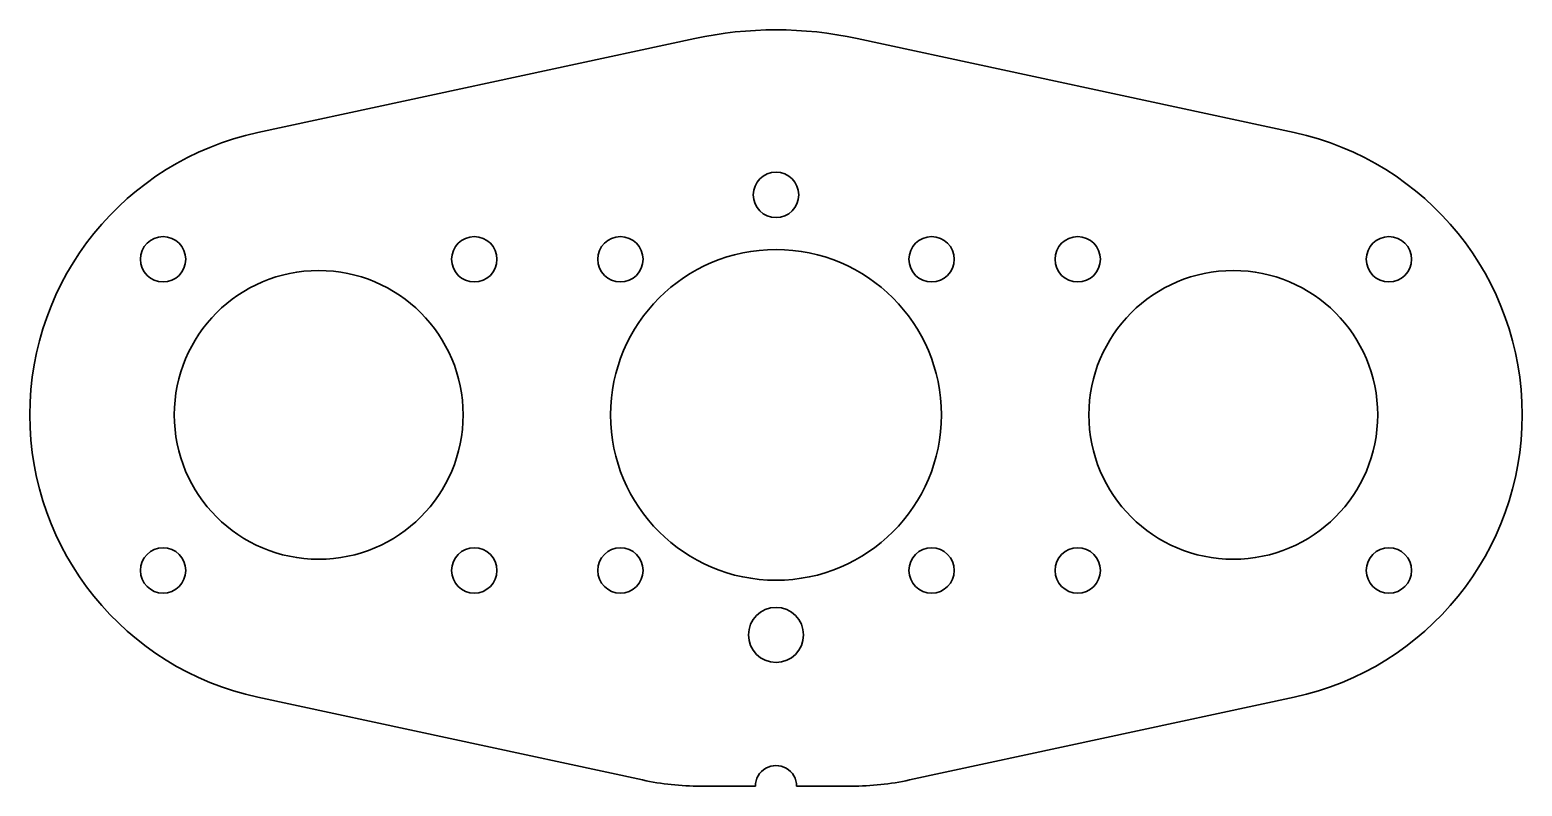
# Model space of a CAD drawing. Extents: x 51 to 159, y 121 to 176.
import ezdxf

# ---------------------------------------------------------------- set-up
doc = ezdxf.new("R2010")
doc.units = 0

msp = doc.modelspace()

# ---------------------------------------------------------------- linework, layer by layer
at = {"color": 7, "lineweight": 35}
for p, q in [((67.328949, 168.529358), (99.105263, 175.372467)), ((142.671051, 168.529358), (110.894737, 175.372467)), ((67.328949, 127.47065), (95.294281, 121.448235)), ((142.671051, 127.47065), (114.705719, 121.448235))]:
    msp.add_line(p, q, dxfattribs=at)
at = {"color": 7, "lineweight": 35, "ltscale": 0.09988}
for p, q in [((99.504807, 121), (103.5, 121)), ((106.5, 121), (110.495193, 121))]:
    msp.add_line(p, q, dxfattribs=at)
at = {"color": 7, "lineweight": 35}
for centre, radius in [((105, 164), 1.65), ((60.436291, 159.313705), 1.65), ((83.063705, 159.313705), 1.65), ((93.686295, 159.313705), 1.65), ((116.313705, 159.313705), 1.65), ((126.936295, 159.313705), 1.65), ((149.563705, 159.313705), 1.65), ((105, 148), 12.025), ((71.75, 148), 10.5), ((138.25, 148), 10.5), ((60.436291, 136.686295), 1.65), ((83.063705, 136.686295), 1.65), ((93.686295, 136.686295), 1.65), ((116.313705, 136.686295), 1.65), ((126.936295, 136.686295), 1.65), ((149.563705, 136.686295), 1.65), ((105, 132), 2)]:
    msp.add_circle(centre, radius, dxfattribs=at)
for centre, radius, start, end in [((105, 148), 28, 77.846801, 102.153197), ((71.75, 148), 21, 102.153197, 257.846803), ((138.25, 148), 21, 282.153199, 77.846801), ((105, 121), 1.5, 0, 180.000005), ((99.504807, 141), 20, 257.846803, 269.999997), ((110.495193, 141), 20, 269.999997, 282.153199)]:
    msp.add_arc(centre, radius, start, end, dxfattribs=at)

doc.saveas('drawing.dxf')
